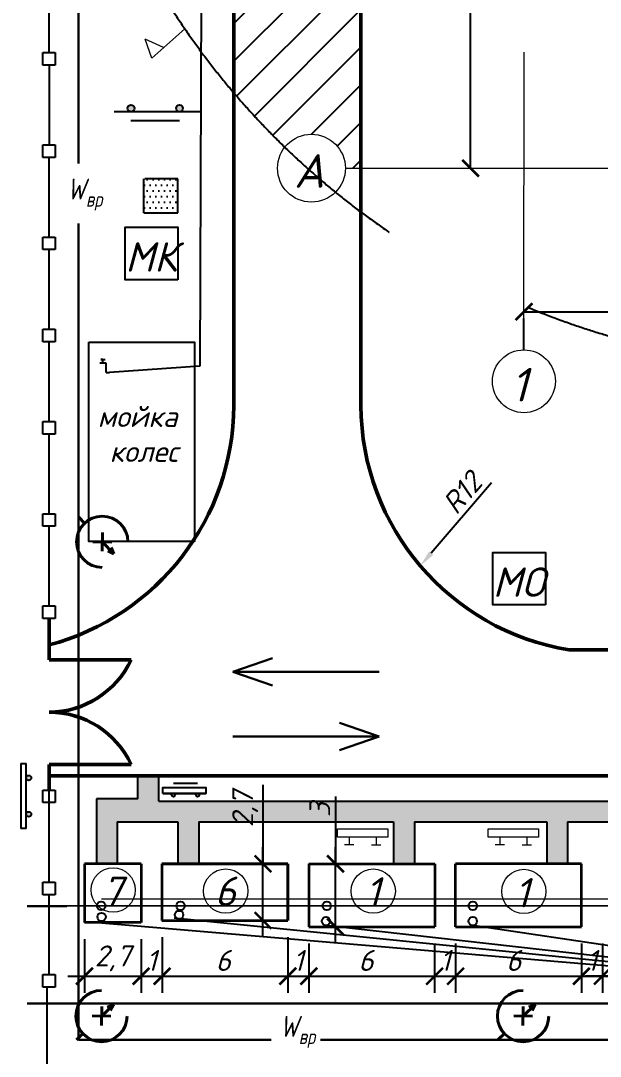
# Model space of a CAD drawing. Header units: millimetres. Extents: x -345369 to 252202, y 74562 to 424723.
# Drawn here: x -174761 to -167850, y 299309 to 311660 of the extents above; entities that cross this region are included whole.
import ezdxf

# ---------------------------------------------------------------- set-up
doc = ezdxf.new("R2010")
doc.units = ezdxf.units.MM
for name, pattern in [('CENTER', [50.8, 31.75, -6.35, 6.35, -6.35]), ('DASHDOT', [1, 0.5, -0.25, 0, -0.25]), ('штриховая', [19.05, 12.7, -6.35])]:
    doc.linetypes.add(name, pattern=pattern)
for name, color, linetype, lineweight in [('0.2 сетевой', 7, 'Continuous', 20), ('0.3 мм', 7, 'Continuous', 30), ('S Asys', 1, 'DASHDOT', 13), ('Перекрытие', 7, 'Continuous', 20), ('Тонка', 7, 'Continuous', 30), ('Электр', 1, 'Continuous', 25)]:
    doc.layers.add(name, color=color, linetype=linetype, lineweight=lineweight)
doc.layers.add('Системный слой', color=7, linetype='Continuous')
doc.styles.get("Standard").update_dxf_attribs({"font": 'isocpeur.TTF', "oblique": 15})
doc.styles.add('standart-наклонный', font='isocpeui.ttf', dxfattribs={"height": 3})
doc.styles.add('мой', font='isocpeui.ttf', dxfattribs={"width": 0.8})
doc.dimstyles.new('ARCH1', dxfattribs={"dimtxt": 300, "dimasz": 200, "dimexe": 0, "dimexo": 0, "dimgap": 100, "dimtad": 1, "dimdec": 0, "dimlfac": 2, "dimzin": 13, "dimdsep": 46, "dimtxsty": 'Standard', "dimblk": 'ARCHTICK', "dimcen": 250, "dimdle": 1, "dimse1": 1, "dimclrt": 256, "dimadec": 0, "dimazin": 0, "dimtfac": 1, "dimtdec": 0, "dimtmove": 1, "dimatfit": 3, "dimldrblk": 'ARCHTICK', "dimfxl": 1, "dimtfill": 1, "dimtzin": 13, "dimarcsym": 0})
doc.dimstyles.new('ss400', dxfattribs={"dimtxt": 250, "dimasz": 200, "dimexe": 200, "dimexo": 200, "dimgap": 62.5, "dimtad": 1, "dimdec": 0, "dimlfac": 4, "dimrnd": 10, "dimdsep": 46, "dimtxsty": 'Standard', "dimblk": 'ARCHTICK', "dimcen": 250, "dimdle": 200, "dimadec": 0, "dimazin": 0, "dimtfac": 1, "dimtdec": 0, "dimtmove": 1, "dimatfit": 3, "dimfxl": 1, "dimarcsym": 0})
pattern_1 = [(45, (-275991.16, 217283.7), (-224.5064, 224.5064), [])]

# ---------------------------------------------------------------- blocks, each defined once
blk = doc.blocks.new('_ArchTick')
at = {"color": 0, "linetype": 'ByBlock', "const_width": 0.15}
blk.add_lwpolyline([(-0.5, -0.5), (0.5, 0.5)], dxfattribs=at)
blk = doc.blocks.new('*D475')
at = {"color": 0, "lineweight": -2, "transparency": 16777216}
for p, q in [((-137310, 308420), (-137310, 308190)), ((-168761, 308190), (-137309, 308190))]:
    blk.add_line(p, q, dxfattribs=at)
at = {"layer": 'Defpoints', "color": 0, "transparency": 16777216}
for p in [(-168760, 308504), (-137310, 308420), (-137310, 308190)]:
    blk.add_point(p, dxfattribs=at)
at = {"color": 0, "lineweight": -2, "transparency": 16777216, "xscale": 200, "yscale": 200, "zscale": 200, "rotation": 180}
blk.add_blockref('_ArchTick', (-168760, 308190), dxfattribs=at)
at = {"color": 0, "lineweight": -2, "transparency": 16777216, "xscale": 200, "yscale": 200, "zscale": 200}
blk.add_blockref('_ArchTick', (-137310, 308190), dxfattribs=at)
at = {"lineweight": 9, "transparency": 16777216, "insert": (-153010, 308440), "char_height": 300, "attachment_point": 5, "bg_fill": 3, "box_fill_scale": 1.1, "bg_fill_color": 256, "bg_fill_true_color": 13158600, "bg_fill_transparency": 0}
blk.add_mtext('126', dxfattribs=at)
blk = doc.blocks.new('*D476')
at = {"color": 0, "lineweight": -2, "transparency": 16777216}
for p, q in [((-169930, 325154), (-169396, 325154)), ((-169396, 309900), (-169396, 325155))]:
    blk.add_line(p, q, dxfattribs=at)
at = {"layer": 'Defpoints', "color": 0, "transparency": 16777216}
for p in [(-169930, 325154), (-169396, 325154), (-169932, 309901)]:
    blk.add_point(p, dxfattribs=at)
at = {"color": 0, "lineweight": -2, "transparency": 16777216, "xscale": 200, "yscale": 200, "zscale": 200}
for p, rotation in [((-169396, 325154), 90), ((-169396, 309901), 270)]:
    blk.add_blockref('_ArchTick', p, dxfattribs=dict(at, rotation=rotation))
at = {"lineweight": 9, "transparency": 16777216, "insert": (-169676, 317528), "char_height": 300, "attachment_point": 5, "rotation": 90, "bg_fill": 3, "box_fill_scale": 1.1, "bg_fill_color": 256, "bg_fill_true_color": 13158600, "bg_fill_transparency": 0}
blk.add_mtext('62,7', dxfattribs=at)
blk = doc.blocks.new('прожктр')
at = {"color": 1, "lineweight": 40}
for p, q in [((1821.2, 1758.54), (1821.15, 1756.29)), ((1821.17, 1757.41), (1822.62, 1758.79)), ((1821.85, 1758.46), (1822.62, 1758.79)), ((1821.85, 1758.46), (1821.85, 1758.46)), ((1822.26, 1758.07), (1822.62, 1758.79)), ((1822.3, 1757.39), (1820.05, 1757.44)), ((1818.96, 1755.31), (1818.17, 1754.56))]:
    blk.add_line(p, q, dxfattribs=at)
blk.add_arc((1821.17, 1757.41), 3.06, 90, 0, dxfattribs=at)
blk = doc.blocks.new('*D484')
at = {"color": 0, "lineweight": -2, "transparency": 16777216}
blk.add_line((-169146, 306147), (-169866, 305310), dxfattribs=at)
at = {"color": 0, "transparency": 16777216}
blk.add_solid([(-169891, 305331), (-169841, 305288), (-169997, 305158)], dxfattribs=at)
at = {"layer": 'Defpoints', "color": 0, "transparency": 16777216}
for p in [(-168046, 307425), (-169997, 305158)]:
    blk.add_point(p, dxfattribs=at)
at = {"color": 0, "lineweight": 9, "transparency": 16777216, "insert": (-169497, 306026), "char_height": 250, "attachment_point": 5, "rotation": 49.2936}
blk.add_mtext('R12', dxfattribs=at)
blk = doc.blocks.new('*D730')
at = {"color": 0, "lineweight": -2, "transparency": 16777216}
for p, q in [((-174001, 300704), (-174001, 300064)), ((-173326, 300704), (-173326, 300064)), ((-174201, 300264), (-173126, 300264))]:
    blk.add_line(p, q, dxfattribs=at)
at = {"layer": 'Defpoints', "color": 0, "transparency": 16777216}
for p in [(-174001, 300904), (-173326, 300904), (-173326, 300264)]:
    blk.add_point(p, dxfattribs=at)
at = {"color": 0, "lineweight": -2, "transparency": 16777216, "xscale": 200, "yscale": 200, "zscale": 200, "rotation": 180}
blk.add_blockref('_ArchTick', (-174001, 300264), dxfattribs=at)
at = {"color": 0, "lineweight": -2, "transparency": 16777216, "xscale": 200, "yscale": 200, "zscale": 200}
blk.add_blockref('_ArchTick', (-173326, 300264), dxfattribs=at)
at = {"color": 0, "lineweight": 9, "transparency": 16777216, "insert": (-173663, 300477), "char_height": 250, "attachment_point": 5}
blk.add_mtext('2,7', dxfattribs=at)
blk = doc.blocks.new('*D731')
at = {"color": 0, "lineweight": -2, "transparency": 16777216}
for p, q in [((-173076, 300729), (-173076, 300064)), ((-171576, 300729), (-171576, 300064)), ((-173276, 300264), (-171376, 300264))]:
    blk.add_line(p, q, dxfattribs=at)
at = {"layer": 'Defpoints', "color": 0, "transparency": 16777216}
for p in [(-173076, 300929), (-171576, 300929), (-171576, 300264)]:
    blk.add_point(p, dxfattribs=at)
at = {"color": 0, "lineweight": -2, "transparency": 16777216, "xscale": 200, "yscale": 200, "zscale": 200, "rotation": 180}
blk.add_blockref('_ArchTick', (-173076, 300264), dxfattribs=at)
at = {"color": 0, "lineweight": -2, "transparency": 16777216, "xscale": 200, "yscale": 200, "zscale": 200}
blk.add_blockref('_ArchTick', (-171576, 300264), dxfattribs=at)
at = {"color": 0, "lineweight": 9, "transparency": 16777216, "insert": (-172346, 300452), "char_height": 250, "attachment_point": 5}
blk.add_mtext('6', dxfattribs=at)
blk = doc.blocks.new('*D732')
at = {"color": 0, "lineweight": -2, "transparency": 16777216}
for p, q in [((-171325, 300654), (-171325, 300064)), ((-169825, 300654), (-169825, 300064)), ((-171525, 300264), (-169625, 300264))]:
    blk.add_line(p, q, dxfattribs=at)
at = {"layer": 'Defpoints', "color": 0, "transparency": 16777216}
for p in [(-171325, 300854), (-169825, 300854), (-169825, 300264)]:
    blk.add_point(p, dxfattribs=at)
at = {"color": 0, "lineweight": -2, "transparency": 16777216, "xscale": 200, "yscale": 200, "zscale": 200, "rotation": 180}
blk.add_blockref('_ArchTick', (-171325, 300264), dxfattribs=at)
at = {"color": 0, "lineweight": -2, "transparency": 16777216, "xscale": 200, "yscale": 200, "zscale": 200}
blk.add_blockref('_ArchTick', (-169825, 300264), dxfattribs=at)
at = {"color": 0, "lineweight": 9, "transparency": 16777216, "insert": (-170644, 300452), "char_height": 250, "attachment_point": 5}
blk.add_mtext('6', dxfattribs=at)
blk = doc.blocks.new('*D733')
at = {"color": 0, "lineweight": -2, "transparency": 16777216}
for p, q in [((-169575, 300654), (-169575, 300064)), ((-168075, 300654), (-168075, 300064)), ((-169775, 300264), (-167875, 300264))]:
    blk.add_line(p, q, dxfattribs=at)
at = {"layer": 'Defpoints', "color": 0, "transparency": 16777216}
for p in [(-169575, 300854), (-168075, 300854), (-168075, 300264)]:
    blk.add_point(p, dxfattribs=at)
at = {"color": 0, "lineweight": -2, "transparency": 16777216, "xscale": 200, "yscale": 200, "zscale": 200, "rotation": 180}
blk.add_blockref('_ArchTick', (-169575, 300264), dxfattribs=at)
at = {"color": 0, "lineweight": -2, "transparency": 16777216, "xscale": 200, "yscale": 200, "zscale": 200}
blk.add_blockref('_ArchTick', (-168075, 300264), dxfattribs=at)
at = {"color": 0, "lineweight": 9, "transparency": 16777216, "insert": (-168882, 300452), "char_height": 250, "attachment_point": 5}
blk.add_mtext('6', dxfattribs=at)
blk = doc.blocks.new('*D734')
at = {"color": 0, "lineweight": -2, "transparency": 16777216}
for p, q in [((-167825, 300654), (-167825, 300064)), ((-166325, 300654), (-166325, 300064)), ((-166125, 300264), (-168025, 300264))]:
    blk.add_line(p, q, dxfattribs=at)
at = {"layer": 'Defpoints', "color": 0, "transparency": 16777216}
for p in [(-167825, 300854), (-166325, 300854), (-167825, 300264)]:
    blk.add_point(p, dxfattribs=at)
at = {"color": 0, "lineweight": -2, "transparency": 16777216, "xscale": 200, "yscale": 200, "zscale": 200, "rotation": 180}
blk.add_blockref('_ArchTick', (-167825, 300264), dxfattribs=at)
at = {"color": 0, "lineweight": -2, "transparency": 16777216, "xscale": 200, "yscale": 200, "zscale": 200}
blk.add_blockref('_ArchTick', (-166325, 300264), dxfattribs=at)
at = {"color": 0, "lineweight": 9, "transparency": 16777216, "insert": (-167206, 300452), "char_height": 250, "attachment_point": 5}
blk.add_mtext('6', dxfattribs=at)
blk = doc.blocks.new('*D746')
at = {"color": 0, "lineweight": -2, "transparency": 16777216}
for p, q in [((-168075, 300654), (-168075, 300064)), ((-167825, 300479), (-167825, 300064)), ((-168275, 300264), (-167625, 300264))]:
    blk.add_line(p, q, dxfattribs=at)
at = {"layer": 'Defpoints', "color": 0, "transparency": 16777216}
for p in [(-168075, 300854), (-167825, 300679), (-167825, 300264)]:
    blk.add_point(p, dxfattribs=at)
at = {"color": 0, "lineweight": -2, "transparency": 16777216, "xscale": 200, "yscale": 200, "zscale": 200, "rotation": 180}
blk.add_blockref('_ArchTick', (-168075, 300264), dxfattribs=at)
at = {"color": 0, "lineweight": -2, "transparency": 16777216, "xscale": 200, "yscale": 200, "zscale": 200}
blk.add_blockref('_ArchTick', (-167825, 300264), dxfattribs=at)
at = {"color": 0, "lineweight": 9, "transparency": 16777216, "insert": (-167950, 300452), "char_height": 250, "attachment_point": 5}
blk.add_mtext('1', dxfattribs=at)
blk = doc.blocks.new('*D747')
at = {"color": 0, "lineweight": -2, "transparency": 16777216}
for p, q in [((-169825, 300654), (-169825, 300064)), ((-169575, 300479), (-169575, 300064)), ((-170025, 300264), (-169375, 300264))]:
    blk.add_line(p, q, dxfattribs=at)
at = {"layer": 'Defpoints', "color": 0, "transparency": 16777216}
for p in [(-169825, 300854), (-169575, 300679), (-169575, 300264)]:
    blk.add_point(p, dxfattribs=at)
at = {"color": 0, "lineweight": -2, "transparency": 16777216, "xscale": 200, "yscale": 200, "zscale": 200, "rotation": 180}
blk.add_blockref('_ArchTick', (-169825, 300264), dxfattribs=at)
at = {"color": 0, "lineweight": -2, "transparency": 16777216, "xscale": 200, "yscale": 200, "zscale": 200}
blk.add_blockref('_ArchTick', (-169575, 300264), dxfattribs=at)
at = {"color": 0, "lineweight": 9, "transparency": 16777216, "insert": (-169700, 300452), "char_height": 250, "attachment_point": 5}
blk.add_mtext('1', dxfattribs=at)
blk = doc.blocks.new('*D748')
at = {"color": 0, "lineweight": -2, "transparency": 16777216}
for p, q in [((-171576, 300729), (-171576, 300064)), ((-171326, 300554), (-171326, 300064)), ((-171776, 300264), (-171126, 300264))]:
    blk.add_line(p, q, dxfattribs=at)
at = {"layer": 'Defpoints', "color": 0, "transparency": 16777216}
for p in [(-171576, 300929), (-171326, 300754), (-171326, 300264)]:
    blk.add_point(p, dxfattribs=at)
at = {"color": 0, "lineweight": -2, "transparency": 16777216, "xscale": 200, "yscale": 200, "zscale": 200, "rotation": 180}
blk.add_blockref('_ArchTick', (-171576, 300264), dxfattribs=at)
at = {"color": 0, "lineweight": -2, "transparency": 16777216, "xscale": 200, "yscale": 200, "zscale": 200}
blk.add_blockref('_ArchTick', (-171326, 300264), dxfattribs=at)
at = {"color": 0, "lineweight": 9, "transparency": 16777216, "insert": (-171451, 300452), "char_height": 250, "attachment_point": 5}
blk.add_mtext('1', dxfattribs=at)
blk = doc.blocks.new('*D752')
at = {"color": 0, "lineweight": -2, "transparency": 16777216}
for p, q in [((-171872, 302547), (-171872, 301604)), ((-171872, 300729), (-171872, 301804)), ((-172437, 301604), (-171672, 301604)), ((-172436, 300929), (-171672, 300929))]:
    blk.add_line(p, q, dxfattribs=at)
at = {"layer": 'Defpoints', "color": 0, "transparency": 16777216}
for p in [(-172637, 301604), (-171872, 301604), (-172636, 300929)]:
    blk.add_point(p, dxfattribs=at)
at = {"color": 0, "lineweight": -2, "transparency": 16777216, "xscale": 200, "yscale": 200, "zscale": 200}
for p, rotation in [((-171872, 301604), 90), ((-171872, 300929), 270)]:
    blk.add_blockref('_ArchTick', p, dxfattribs=dict(at, rotation=rotation))
at = {"color": 0, "lineweight": 9, "transparency": 16777216, "insert": (-172085, 302257), "char_height": 250, "attachment_point": 5, "rotation": 90}
blk.add_mtext('2,7', dxfattribs=at)
blk = doc.blocks.new('*D753')
at = {"color": 0, "lineweight": -2, "transparency": 16777216}
for p, q in [((-171008, 302409), (-171008, 301604)), ((-171008, 300654), (-171008, 301804)), ((-171125, 301604), (-170808, 301604)), ((-171125, 300854), (-170808, 300854))]:
    blk.add_line(p, q, dxfattribs=at)
at = {"layer": 'Defpoints', "color": 0, "transparency": 16777216}
for p in [(-171325, 301604), (-171008, 301604), (-171325, 300854)]:
    blk.add_point(p, dxfattribs=at)
at = {"color": 0, "lineweight": -2, "transparency": 16777216, "xscale": 200, "yscale": 200, "zscale": 200}
for p, rotation in [((-171008, 301604), 90), ((-171008, 300854), 270)]:
    blk.add_blockref('_ArchTick', p, dxfattribs=dict(at, rotation=rotation))
at = {"color": 0, "lineweight": 9, "transparency": 16777216, "insert": (-171195, 302250), "char_height": 250, "attachment_point": 5, "rotation": 90}
blk.add_mtext('3', dxfattribs=at)
blk = doc.blocks.new('*D820')
at = {"color": 0, "lineweight": -2, "transparency": 16777216}
for p, q in [((-173326, 300704), (-173326, 300064)), ((-173076, 300729), (-173076, 300064)), ((-173526, 300264), (-172876, 300264))]:
    blk.add_line(p, q, dxfattribs=at)
at = {"layer": 'Defpoints', "color": 0, "transparency": 16777216}
for p in [(-173326, 300904), (-173076, 300929), (-173076, 300264)]:
    blk.add_point(p, dxfattribs=at)
at = {"color": 0, "lineweight": -2, "transparency": 16777216, "xscale": 200, "yscale": 200, "zscale": 200, "rotation": 180}
blk.add_blockref('_ArchTick', (-173326, 300264), dxfattribs=at)
at = {"color": 0, "lineweight": -2, "transparency": 16777216, "xscale": 200, "yscale": 200, "zscale": 200}
blk.add_blockref('_ArchTick', (-173076, 300264), dxfattribs=at)
at = {"color": 0, "lineweight": 9, "transparency": 16777216, "insert": (-173201, 300452), "char_height": 250, "attachment_point": 5}
blk.add_mtext('1', dxfattribs=at)

msp = doc.modelspace()

# ---------------------------------------------------------------- hatches: boundary and pattern name
h = msp.add_hatch(color=256)
h.paths.add_polyline_path([(-173446.192704, 310655.391649, 1), (-173446.192704, 310575.391649, 1)])
h.paths.add_polyline_path([(-172867.989017, 310655.391649, 1), (-172867.989017, 310575.391649, 1)])
h = msp.add_hatch(color=256)
h.paths.add_polyline_path([(-174635.217343, 302629.604588, 1), (-174695.217343, 302629.604588, 1)])
h.paths.add_polyline_path([(-174635.217343, 302195.951823, 1), (-174695.217343, 302195.951823, 1)])
h = msp.add_hatch()
h.set_pattern_fill('AR-SAND', color=256, scale=2)
h.paths.add_polyline_path([(-157685.657278, 302353.716172), (-173115.478306, 302353.716172), (-173115.478306, 302655.508429), (-173365.478306, 302655.508429), (-173365.478306, 302379.6123), (-173859.081886, 302379.6123), (-173859.081886, 301603.716172), (-173609.081886, 301603.716172), (-173609.081886, 302103.716172), (-172887.371806, 302103.716172), (-172887.371806, 301603.716172), (-172637.371806, 301603.716172), (-172637.371806, 302103.716172), (-170314.208048, 302103.716172), (-170314.208048, 301603.716172), (-170064.208048, 301603.716172), (-170064.208048, 302103.716172), (-168488.942572, 302103.716172), (-168488.942572, 301603.716172), (-168238.942572, 301603.716172), (-168238.942572, 302103.716172), (-166716.697374, 302103.716172), (-166716.697374, 301603.716172), (-166466.697374, 301603.716172), (-166466.697374, 302103.716172), (-165249.30704, 302103.716172), (-165249.30704, 301603.716172), (-164999.30704, 301603.716172), (-164999.30704, 302103.716172), (-163719.33505, 302103.716172), (-163719.33505, 301603.716172), (-163469.33505, 301603.716172), (-163469.33505, 302103.716172), (-161974.018608, 302103.716172), (-161974.018608, 301603.716172), (-161724.018608, 301603.716172), (-161724.018608, 302103.716172), (-160222.918903, 302103.716172), (-160222.918903, 301603.716172), (-159972.918903, 301603.716172), (-159972.918903, 302103.716172), (-157935.657278, 302103.716172), (-157935.657278, 301603.716172), (-157685.657278, 301603.716172), (-157685.657278, 302103.716172)])
h = msp.add_hatch(color=256)
h.paths.add_polyline_path([(-172651.973077, 302404.938082, 1), (-172651.973077, 302444.938082, 1)])
h.paths.add_polyline_path([(-172941.07492, 302404.938082, 1), (-172941.07492, 302444.938082, 1)])
at = {"layer": 'Системный слой', "lineweight": 25}
h = msp.add_hatch(dxfattribs=at)
h.set_pattern_fill('DOTS', scale=42.666596, style=0)
h.set_pattern_definition([(0, (-371404.89, 313492.316), (33.86661, 67.73322), [0, -67.73322])])
h.paths.add_polyline_path([(-172888.112037, 309775.686603), (-172888.112037, 309369.996056), (-173293.802584, 309369.996056), (-173293.802584, 309775.686603), (-173212.991603, 309775.686603)])

# ---------------------------------------------------------------- linework, layer by layer
at = {"lineweight": 50}
for p, q in [((-170703.809546, 327562.207015), (-170703.792985, 307070.396112)), ((-172219.901932, 307070.396112), (-172219.901932, 317404.621653)), ((-174423.863481, 304529.755449), (-174423.863481, 304039.027977)), ((-174423.863481, 304039.027977), (-173444.38658, 304039.027977)), ((-174423.863481, 302483.882586), (-174423.863481, 302789.027977)), ((-173444.38658, 302789.027977), (-174423.863481, 302789.027977)), ((-136639.865756, 302655.508429), (-174423.863481, 302655.508429))]:
    msp.add_line(p, q, dxfattribs=at)
at = {"color": 1, "lineweight": 30}
for p, q in [((-174073.681906, 321154.830668), (-174073.681906, 309955.45697, -269.49588)), ((-174073.681906, 309243.456732, -286.629082), (-174073.681906, 299504.08292, -520.992287)), ((-174073.681906, 299504.08292, -520.992287), (-171776.319703, 299504.08292, -520.992287)), ((-173607.375348, 299504.08292, -520.992287), (-171776.319703, 299504.08292, -520.992287)), ((-171186.01167, 299504.08292, -514.937033), (-136210.576262, 299504.08292, -117.977238)), ((-171186.01167, 299504.08292, -520.992287), (-136210.576262, 299504.08292, -520.992287))]:
    msp.add_line(p, q, dxfattribs=at)
at = {"color": 5}
for p, q in [((-172595.931568, 316647.243172), (-172625.164645, 307541.841552)), ((-172625.164645, 307541.841552), (-173702.811422, 307465.272521))]:
    msp.add_line(p, q, dxfattribs=at)
for p, q in [((-174423.863481, 311279.755449), (-174423.863481, 312229.755449)), ((-174498.863481, 311129.755449), (-174498.863481, 311279.755449)), ((-174498.863481, 311279.755449), (-174348.863481, 311279.755449)), ((-174348.863481, 311279.755449), (-174348.863481, 311129.755449)), ((-174423.863481, 311129.755449), (-174498.863481, 311129.755449)), ((-174348.863481, 311129.755449), (-174423.863481, 311129.755449)), ((-174423.863481, 311129.755449), (-174423.863481, 310179.755449)), ((-172614.362579, 310575.391649), (-173648.079127, 310575.391649)), ((-173446.192704, 310471.921264), (-172867.989017, 310471.921264)), ((-174498.863481, 310029.755449), (-174498.863481, 310179.755449)), ((-174498.863481, 310179.755449), (-174348.863481, 310179.755449)), ((-174348.863481, 310179.755449), (-174348.863481, 310029.755449)), ((-174423.863481, 310029.755449), (-174498.863481, 310029.755449)), ((-174423.863481, 309079.755449), (-174423.863481, 310029.755449)), ((-174348.863481, 310029.755449), (-174423.863481, 310029.755449)), ((-174498.863481, 308929.755449), (-174498.863481, 309079.755449)), ((-174498.863481, 309079.755449), (-174348.863481, 309079.755449)), ((-174348.863481, 309079.755449), (-174348.863481, 308929.755449)), ((-174423.863481, 308929.755449), (-174498.863481, 308929.755449)), ((-174423.863481, 307979.755449), (-174423.863481, 308929.755449)), ((-174348.863481, 308929.755449), (-174423.863481, 308929.755449)), ((-174498.863481, 307829.755449), (-174498.863481, 307979.755449)), ((-174498.863481, 307979.755449), (-174348.863481, 307979.755449)), ((-174348.863481, 307979.755449), (-174348.863481, 307829.755449)), ((-174423.863481, 307829.755449), (-174498.863481, 307829.755449)), ((-174423.863481, 306879.755449), (-174423.863481, 307829.755449)), ((-174348.863481, 307829.755449), (-174423.863481, 307829.755449)), ((-174498.863481, 306729.755449), (-174498.863481, 306879.755449)), ((-174498.863481, 306879.755449), (-174348.863481, 306879.755449)), ((-174348.863481, 306879.755449), (-174348.863481, 306729.755449)), ((-174423.863481, 306729.755449), (-174498.863481, 306729.755449)), ((-174423.863481, 305779.755449), (-174423.863481, 306729.755449)), ((-174348.863481, 306729.755449), (-174423.863481, 306729.755449)), ((-174498.863481, 305629.755449), (-174498.863481, 305779.755449)), ((-174498.863481, 305779.755449), (-174348.863481, 305779.755449)), ((-174423.863481, 305722.949854), (-174423.663187, 305722.949886)), ((-174348.863481, 305779.755449), (-174348.863481, 305629.755449)), ((-174423.863481, 305629.755449), (-174498.863481, 305629.755449)), ((-174348.863481, 305629.755449), (-174423.863481, 305629.755449)), ((-174423.863481, 304679.755449), (-174423.863481, 305629.755449)), ((-174498.863481, 304529.755449), (-174498.863481, 304679.755449)), ((-174498.863481, 304679.755449), (-174348.863481, 304679.755449)), ((-174423.863481, 304622.949854), (-174423.663187, 304622.949886)), ((-174348.863481, 304679.755449), (-174348.863481, 304529.755449)), ((-174423.863481, 304529.755449), (-174498.863481, 304529.755449)), ((-174348.863481, 304529.755449), (-174423.863481, 304529.755449)), ((-174423.863481, 304363.729487), (-174423.863481, 304529.755449)), ((-174761.218421, 302800.880442), (-174695.203078, 302800.880442)), ((-174761.218421, 302800.880442), (-174761.218421, 302025.593031)), ((-174695.203078, 302025.593031), (-174695.203078, 302800.880442)), ((-172651.973077, 302562.190239), (-172941.07492, 302562.190239)), ((-174498.863481, 302333.882586), (-174498.863481, 302483.882586)), ((-174498.863481, 302483.882586), (-174348.863481, 302483.882586)), ((-174423.863481, 301383.882586), (-174423.863481, 302483.882586)), ((-174348.863481, 302483.882586), (-174348.863481, 302333.882586)), ((-173859.081886, 302379.6123), (-173859.081886, 301603.716172)), ((-173365.478306, 302379.6123), (-173859.081886, 302379.6123)), ((-173067.88814, 302444.938082), (-172553.460124, 302444.938082)), ((-174423.863481, 302333.882586), (-174498.863481, 302333.882586)), ((-174348.863481, 302333.882586), (-174423.863481, 302333.882586)), ((-173115.478306, 302353.716172), (-157685.657278, 302353.716172)), ((-174695.203078, 302025.593031), (-174761.218421, 302025.593031)), ((-173609.081886, 302103.716172), (-173609.081886, 301603.716172)), ((-173609.081886, 302103.716172), (-172887.371806, 302103.716172)), ((-172887.371806, 302103.716172), (-172887.371806, 301603.716172)), ((-172637.371806, 302103.716172), (-172637.371806, 301603.716172)), ((-172637.371806, 302103.716172), (-170314.208048, 302103.716172)), ((-170314.208048, 302103.716172), (-170314.208048, 301603.716172)), ((-170064.208048, 302103.716172), (-170064.208048, 301603.716172)), ((-170064.208048, 302103.716172), (-168488.942572, 302103.716172)), ((-168488.942572, 302103.716172), (-168488.942572, 301603.716172)), ((-168238.942572, 302103.716172), (-168238.942572, 301603.716172)), ((-168238.942572, 302103.716172), (-166716.697374, 302103.716172)), ((-174498.863481, 301233.882586), (-174498.863481, 301383.882586)), ((-174498.863481, 301383.882586), (-174348.863481, 301383.882586)), ((-174348.863481, 301383.882586), (-174348.863481, 301233.882586)), ((-174423.863481, 301233.882586), (-174498.863481, 301233.882586)), ((-174348.863481, 301233.882586), (-174423.863481, 301233.882586)), ((-174423.863481, 300283.882586), (-174423.863481, 301233.882586)), ((-174498.863481, 300133.882586), (-174498.863481, 300283.882586)), ((-174498.863481, 300283.882586), (-174348.863481, 300283.882586)), ((-174348.863481, 300283.882586), (-174348.863481, 300133.882586)), ((-174423.863481, 300133.882586), (-174498.863481, 300133.882586)), ((-174447.556924, 299209.635314, -520.992287), (-174447.556924, 300133.882586)), ((-174348.863481, 300133.882586), (-174423.863481, 300133.882586))]:
    msp.add_line(p, q)
at = {"lineweight": 25}
for p, q in [((-173293.802584, 309369.996056), (-173293.802584, 309775.686603)), ((-172888.112037, 309775.686603), (-173282.816913, 309775.686603)), ((-172888.112037, 309369.996056), (-172888.112037, 309775.686603)), ((-173293.802584, 309369.996056), (-172888.112037, 309369.996056)), ((-173365.478306, 302379.6123), (-173365.478306, 302655.508429)), ((-173115.478306, 302353.716172), (-173115.478306, 302655.508429)), ((-171576.340532, 301373.988637), (-171576.340532, 301123.988637)), ((-169824.507262, 301346.370767), (-169824.507262, 301096.370767))]:
    msp.add_line(p, q, dxfattribs=at)
at = {"color": 5, "lineweight": 25}
for p, q in [((-173740.485067, 307575.126948), (-173819.471469, 307575.126948)), ((-173779.978268, 307620.61234), (-173807.180536, 307620.61234)), ((-173807.180536, 307620.61234), (-173755.521183, 307620.61234)), ((-173779.978268, 307575.126948), (-173779.978268, 307620.61234)), ((-173740.485067, 307465.272521), (-173740.485067, 307575.126948)), ((-173740.485067, 307465.272521), (-173702.811422, 307465.272521)), ((-160259.504123, 301103.201139), (-174213.089616, 301100.706468))]:
    msp.add_line(p, q, dxfattribs=at)
at = {"color": 0, "lineweight": 50}
msp.add_line((-138206.458302, 304155.508429), (-168221.129525, 304155.508429), dxfattribs=at)
at = {"lineweight": 35}
for p, q in [((-173326.340532, 301603.716172), (-174001.340532, 301603.716172)), ((-174001.340532, 301603.716172), (-174001.340532, 300903.716172)), ((-173326.340532, 301603.716172), (-173326.340532, 300903.716172)), ((-171576.340532, 301603.716172), (-173076.340532, 301603.716172)), ((-173076.340532, 301603.716172), (-173076.340532, 300928.716172)), ((-173076.340532, 301603.716172), (-171576.340532, 301603.716172)), ((-171576.340532, 300928.716172), (-171576.340532, 301603.716172)), ((-171576.340532, 301603.716172), (-171576.340532, 300928.716172)), ((-171324.507262, 301603.716172), (-171324.507262, 300853.716172)), ((-171324.507262, 301603.716172), (-169824.507262, 301603.716172)), ((-169824.507262, 301603.716172), (-169824.507262, 300853.716172)), ((-169574.507262, 300853.716172), (-169574.507262, 301603.716172)), ((-168074.507262, 301603.716172), (-169574.507262, 301603.716172)), ((-168074.507262, 300853.716172), (-168074.507262, 301603.716172)), ((-173326.340532, 300903.716172), (-174001.340532, 300903.716172)), ((-173076.340532, 300928.716172), (-171576.340532, 300928.716172)), ((-171324.507262, 300853.716172), (-169824.507262, 300853.716172)), ((-169574.507262, 300853.716172), (-168074.507262, 300853.716172))]:
    msp.add_line(p, q, dxfattribs=at)
at = {"color": 1, "lineweight": 20}
msp.add_line((-160052.467914, 301182.094647), (-173798.700238, 301182.094647), dxfattribs=at)
at = {"color": 5, "lineweight": 30}
msp.add_line((-174213.089616, 301100.706468), (-174685.69997, 301100.706468), dxfattribs=at)
at = {"color": 3}
for p, q in [((-164074.507262, 300071.001738), (-173887.435506, 300903.716172)), ((-172930.333081, 300959.305022), (-164074.507262, 300071.001738)), ((-164074.507262, 300071.001738), (-171122.225627, 300870.752362)), ((-164074.507262, 300071.001738), (-169370.336513, 300870.716662))]:
    msp.add_line(p, q, dxfattribs=at)
at = {"color": 3, "lineweight": 30}
msp.add_line((-164326.094519, 299940.214796), (-174685.69997, 299940.214796), dxfattribs=at)
for points in [[(-172888.112037, 308570.429575), (-173515.207819, 308570.429575), (-173515.207819, 309197.525357), (-172888.112037, 309197.525357)], [(-168502.984802, 304692.279746), (-169130.080584, 304692.279746), (-169130.080584, 305319.375528), (-168502.984802, 305319.375528)]]:
    msp.add_lwpolyline(points, close=True)
at = {"color": 7, "lineweight": 25, "ltscale": 0.5}
for points in [[(-173947.138104, 307824.593801), (-172690.571536, 307824.593801), (-172690.571536, 305447.389645), (-173947.138104, 305447.389645)], [(-173067.88814, 302444.938082), (-173067.88814, 302512.857568), (-172553.460124, 302512.857568), (-172553.460124, 302444.938082)]]:
    msp.add_lwpolyline(points, close=True, dxfattribs=at)
for centre, radius in [((-173446.192704, 310615.391649), 40), ((-172867.989017, 310615.391649), 40), ((-174665.217343, 302629.604588), 30), ((-172941.07492, 302424.938082), 20), ((-172651.973077, 302424.938082), 20), ((-174665.217343, 302195.951823), 30)]:
    msp.add_circle(centre, radius)
at = {"color": 0, "linetype": 'ByBlock', "lineweight": 9}
for centre, radius in [((-171293.997695, 309901.327156), 404.720099), ((-168760.097049, 307359.819961), 374.841884)]:
    msp.add_circle(centre, radius, dxfattribs=at)
at = {"lineweight": 9}
for centre in [(-173658.484032, 301292.407965), (-172316.843295, 301279.718935), (-170557.018205, 301278.960985), (-168761.128648, 301274.919471)]:
    msp.add_circle(centre, 264, dxfattribs=at)
at = {"color": 5, "lineweight": 25}
for centre in [(-173801.835388, 301103.201139), (-172855.143964, 301103.201139), (-171111.308624, 301103.201139), (-169369.189915, 301103.201139)]:
    msp.add_circle(centre, 50, dxfattribs=at)
at = {"color": 3, "lineweight": 25}
for centre in [(-173797.169784, 300970.716662), (-172872.169784, 300995.716662), (-171120.336513, 300920.716662), (-169370.336513, 300920.716662)]:
    msp.add_circle(centre, 50, dxfattribs=at)
at = {"lineweight": 50}
for centre, radius, start, end in [((-175182.596919, 307079.069021), 2962.707681, 284.8384550021, 359.8322744319), ((-167741.097998, 307079.069021), 2962.707681, 180.1677255681, 260.6755691857), ((-174423.863481, 304494.027977), 1080, 270, 335.0835448263), ((-174423.863481, 302334.027977), 1080, 24.9164551767, 90)]:
    msp.add_arc(centre, radius, start, end, dxfattribs=at)
at = {"layer": '0.2 сетевой'}
for p, q in [((-170843.153788, 301921.325145), (-170843.153788, 301829.453254)), ((-170521.461329, 301921.325145), (-170521.461329, 301829.453254)), ((-169047.916251, 301921.325145), (-169047.916251, 301829.453254)), ((-168726.223791, 301921.325145), (-168726.223791, 301829.453254)), ((-170843.153788, 301829.453254), (-170899.408193, 301829.453254)), ((-170787.17394, 301829.453254), (-170843.428344, 301829.453254)), ((-170577.441178, 301829.453254), (-170521.186773, 301829.453254)), ((-170521.461329, 301829.453254), (-170465.206924, 301829.453254)), ((-169047.916251, 301829.453254), (-169104.170656, 301829.453254)), ((-168991.936402, 301829.453254), (-169048.190807, 301829.453254)), ((-168782.20364, 301829.453254), (-168725.949235, 301829.453254)), ((-168726.223791, 301829.453254), (-168669.969387, 301829.453254))]:
    msp.add_line(p, q, dxfattribs=at)
for points in [[(-170382.307565, 302021.325143), (-170382.307565, 301921.325145), (-170982.307553, 301921.325145), (-170982.307553, 302021.325143)], [(-168587.070027, 302021.325143), (-168587.070027, 301921.325145), (-169187.070015, 301921.325145), (-169187.070015, 302021.325143)]]:
    msp.add_lwpolyline(points, close=True, dxfattribs=at)
at = {"layer": '0.3 мм', "lineweight": 20}
for p, q in [((-173198.600813, 311212.516518), (-172804.847896, 311565.162902)), ((-173198.600813, 311212.516518), (-173275.539793, 311438.357754)), ((-173057.920944, 311340.552301), (-173275.539793, 311438.357754))]:
    msp.add_line(p, q, dxfattribs=at)
at = {"layer": 'S Asys', "color": 0, "linetype": 'CENTER', "lineweight": 9, "ltscale": 100, "extrusion": (1, 3.44505e-16, 1.83691e-16)}
msp.add_line((-168759.511957, 308109.503273), (-168756.453155, 314613.827158), dxfattribs=at)
at = {"layer": 'Тонка'}
for p, q in [((-172230.216943, 303895.133395), (-171757.426819, 304057.827889)), ((-170486.818568, 303895.133395), (-172230.216943, 303895.133395)), ((-172230.216943, 303895.133395), (-171757.426819, 303732.438901)), ((-170486.818568, 303124.298988), (-170959.608693, 303286.993482)), ((-170486.818568, 303124.298988), (-172230.216943, 303124.298988)), ((-172230.216943, 303124.298988), (-170486.818568, 303124.298988)), ((-170486.818568, 303124.298988), (-170959.608693, 302961.604494))]:
    msp.add_line(p, q, dxfattribs=at)

# ---------------------------------------------------------------- block references
at = {"color": 0, "lineweight": -2, "xscale": 100, "yscale": 100, "zscale": 100, "rotation": 270}
msp.add_blockref('прожктр', (-349529.901705, 487561.854878, -370.821584), dxfattribs=at)
at = {"color": 0, "lineweight": -2, "xscale": 100, "yscale": 100, "zscale": 100}
for p in [(-355914.540513, 124047.863121, -520.992287), (-350887.408233, 124047.863121, -490.923748)]:
    msp.add_blockref('прожктр', p, dxfattribs=at)

# ---------------------------------------------------------------- texts
at = {"lineweight": 40, "char_height": 350, "width": 1599.99733333, "attachment_point": 5, "style": 'standart-наклонный'}
for s, insert in [('МК', (-173208.379805, 308842.738041)), ('МО', (-168823.25257, 304964.588213))]:
    msp.add_mtext(s, dxfattribs=dict(at, insert=insert))
at = {"insert": (-172891.589822, 307064.844734), "char_height": 250, "width": 217.32678242, "attachment_point": 3, "style": 'standart-наклонный'}
msp.add_mtext('мойка колес', dxfattribs=at)
at = {"lineweight": 40, "char_height": 350, "width": 2000, "attachment_point": 5}
for s, insert in [('7', (-173669.719582, 301276.876304)), ('6', (-172322.424035, 301276.876304)), ('1', (-170562.255957, 301269.814887)), ('1', (-168783.389465, 301259.299958))]:
    msp.add_mtext(s, dxfattribs=dict(at, insert=insert))
at = {"layer": 'Перекрытие', "oblique": 15}
for s, p in [('А', (-171501.26292, 309668.25554)), ('1', (-168916.218896, 307118.83967))]:
    msp.add_text(s, height=400, dxfattribs=at).set_placement(p)
at = {"layer": 'Электр', "char_height": 250, "width": 2037.17116391, "attachment_point": 5, "style": 'мой'}
for insert in [(-173996.527973, 309609.991077), (-171458.486512, 299623.123549)]:
    msp.add_mtext('\\A1;W{\\H0.7x;\\S^ вр;}', dxfattribs=dict(at, insert=insert))

# ---------------------------------------------------------------- dimensions: what is measured, and where the dimension line sits
at = {"lineweight": 9}
dim = msp.add_linear_dim(base=(-169395.908525, 325153.852764), p1=(-169931.790536, 309901.327163), p2=(-169930.013672, 325153.852764), angle=90, text='62,7', dimstyle='ARCH1', dxfattribs=at)
dim.commit()
dim.dimension.update_dxf_attribs({"geometry": '*D476', "text_midpoint": (-169675.908525, 317527.589963)})
dim = msp.add_radius_dim(center=(-168046.028225, 307425.248933), mpoint=(-169996.587748, 305158.02691), text='R12', dimstyle='ss400', override={"dimsah": 1}, dxfattribs=at)
dim.commit()
dim.dimension.update_dxf_attribs({"geometry": '*D484', "text_midpoint": (-169355.169775, 305903.575528), "dimtype": 164})
for base, p1, p2, text, picture, middle in [((-171872.358786, 301603.716172), (-172635.588812, 300928.716172), (-172637.371806, 301603.716172), '2,7', '*D752', (-171872.358786, 302256.770417)), ((-171007.907591, 301603.716172), (-171324.507262, 300853.716172), (-171324.507262, 301603.716172), '3', '*D753', (-171007.907591, 302250.261173))]:
    dim = msp.add_linear_dim(base=base, p1=p1, p2=p2, angle=90, text=text, dimstyle='ss400', dxfattribs=at)
    dim.commit()
    dim.dimension.update_dxf_attribs({"geometry": picture, "text_midpoint": middle, "dimtype": 160})
for base, p1, p2, text, picture, middle in [((-173326.340532, 300264.2965), (-174001.340532, 300903.716172), (-173326.340532, 300903.716172), '2,7', '*D730', (-173663.112301, 300264.2965)), ((-173076.340532, 300264.2965), (-173326.340532, 300903.716172), (-173076.340532, 300928.716172), '1', '*D820', (-173201.340532, 300264.2965)), ((-171576.340532, 300264.2965), (-173076.340532, 300928.716172), (-171576.340532, 300928.716172), '6', '*D731', (-172346.026995, 300264.2965)), ((-171326.340532, 300264.2965), (-171576.340532, 300928.716172), (-171326.340532, 300753.716172), '1', '*D748', (-171451.340532, 300264.2965)), ((-169824.507262, 300264.2965), (-171324.507262, 300853.716172), (-169824.507262, 300853.716172), '6', '*D732', (-170643.979488, 300264.2965)), ((-169574.507262, 300264.2965), (-169824.507262, 300853.716172), (-169574.507262, 300678.716172), '1', '*D747', (-169699.507262, 300264.2965)), ((-168074.507262, 300264.2965), (-169574.507262, 300853.716172), (-168074.507262, 300853.716172), '6', '*D733', (-168882.449507, 300264.2965)), ((-167824.507262, 300264.2965), (-168074.507262, 300853.716172), (-167824.507262, 300678.716172), '1', '*D746', (-167949.507262, 300264.2965)), ((-167824.507262, 300264.2965), (-166324.507262, 300853.716172), (-167824.507262, 300853.716172), '6', '*D734', (-167206.013928, 300264.2965))]:
    dim = msp.add_linear_dim(base=base, p1=p1, p2=p2, text=text, dimstyle='ss400', dxfattribs=at)
    dim.commit()
    dim.dimension.update_dxf_attribs({"geometry": picture, "text_midpoint": middle, "dimtype": 160})

# ---------------------------------------------------------------- next in the draw order: linework, layer by layer
at = {"layer": 'S Asys', "color": 0, "linetype": 'CENTER', "lineweight": 9, "ltscale": 100}
msp.add_line((-170889.277616, 309901.454146), (-153491.005785, 309900.064832), dxfattribs=at)

# ---------------------------------------------------------------- next in the draw order: dimensions: what is measured, and where the dimension line sits
at = {"lineweight": 9}
dim = msp.add_linear_dim(base=(-137309.511957, 308190.064752), p1=(-168760.011957, 308504.340648), p2=(-137309.511957, 308419.695743), text='126', dimstyle='ARCH1', override={"dimtmove": 0}, dxfattribs=at)
dim.commit()
dim.dimension.update_dxf_attribs({"geometry": '*D475', "text_midpoint": (-153010.011957, 308190.064752), "dimtype": 160})

# ---------------------------------------------------------------- next in the draw order: hatches: boundary and pattern name
h = msp.add_hatch()
h.set_pattern_fill('ANSI31', color=256, scale=100)
h.set_pattern_definition(pattern_1)
h.paths.add_polyline_path([(-142506.42232, 304155.508429), (-158620.170139, 304155.508429, 0.0497521334), (-157543.838649, 302655.508429), (-143582.75381, 302655.508429, 0.0497521334)])
h.paths.add_polyline_path([(-133743.352686, 313817.223561), (-132743.352686, 314583.264363), (-132743.352686, 317583.264363), (-133743.352686, 318349.305164), (-133743.352686, 320188.299192), (-132743.352686, 320954.339994), (-132743.352686, 322454.339994), (-135405.345629, 322454.339994, -0.1162930115), (-135363.864354, 322278.403882, -0.79164429), (-136110.068866, 322102.467771), (-136110.068866, 319268.741637), (-137184.511957, 319268.741637), (-137184.511957, 316283.011202), (-136151.550142, 316283.011202, -1), (-135363.864354, 316283.011202, -0.4142135624), (-135757.707248, 315889.168308), (-135757.707248, 313826.318301), (-135591.41237, 313826.318301), (-135591.41237, 307017.508429, -0.0029574866), (-135592.238144, 306982.838448, 0.0501743726), (-133743.352686, 307201.745881)])
h.paths.add_polyline_path([(-133743.352686, 324720.380795), (-133743.352686, 331358.499835, 0.0537078485), (-135723.521938, 331576.977639), (-157066.332959, 331631.953316, 0.0221375216), (-157888.364863, 331589.791644, 0.0117613406), (-158170.391098, 331924.207015), (-169817.620527, 331924.207015, 0.3500198698), (-172219.901932, 329062.207015), (-172219.901932, 317404.621653), (-172219.901932, 316427.690677), (-170703.800547, 316427.690677), (-170703.807599, 325152.883337), (-170809.322717, 325152.885771, -0.9987050932), (-171677.753554, 325154.011037, -1.0012965857), (-170809.322717, 325152.885771), (-170703.807599, 325152.883337), (-170703.809546, 327562.207015, -0.3500198698), (-168301.528141, 330424.207015), (-137993.693775, 330424.207015, -0.3500198698), (-135591.41237, 327562.207015), (-135591.41237, 324401.336016), (-136110.068866, 324401.336016), (-136110.068866, 322454.339994, -0.6184180446), (-135405.345629, 322454.339994), (-132743.352686, 322454.339994), (-132743.352686, 323954.339994)])
h.paths.add_polyline_path([(-170703.800547, 316427.690677), (-172219.901932, 316427.690677), (-172219.901932, 316268.244922), (-170703.80042, 316269.461387)])
h.paths.add_polyline_path([(-170703.80042, 316269.461387), (-172219.901932, 316268.244922), (-172219.901932, 316154.086054), (-170703.800326, 316154.086054)])
h.paths.add_polyline_path([(-170703.800326, 316154.086054), (-172219.901932, 316154.086054), (-172219.901932, 316037.531373), (-170703.800232, 316037.531373)])
h.paths.add_polyline_path([(-170703.800232, 316037.531373), (-172219.901932, 316037.531373), (-172219.901932, 313003.617413), (-170703.79778, 313003.617413)])
h.paths.add_polyline_path([(-170703.79778, 313003.617413), (-172219.901932, 313003.617413), (-172219.901932, 312369.965376), (-170703.797268, 312369.965376)])
h.paths.add_polyline_path([(-170703.797268, 312369.965376), (-172219.901932, 312369.965376), (-172219.901932, 310800.751146, 0.0239190377), (-171611.931368, 310151.759859, -0.7116808819), (-170889.277616, 309901.454146), (-170703.795273, 309901.439335)])
h.paths.add_polyline_path([(-135801.186965, 316464.507693), (-134632.777874, 316464.507693), (-134632.777874, 317184.507693), (-135801.186965, 317184.507693)], flags=25)
h.paths.add_polyline_path([(-138049.978022, 316464.72317), (-136843.614386, 316464.72317), (-136843.614386, 317184.72317), (-138049.978022, 317184.72317)], flags=25)
h.paths.add_polyline_path([(-171637.729481, 322664.256404), (-170862.729481, 322664.256404), (-170703.101234, 323259.997132), (-171478.101234, 323259.997132)], flags=24)
h.paths.add_polyline_path([(-171125.831392, 320975.992863), (-171125.831392, 321800.992863), (-171721.57212, 321960.62111), (-171721.57212, 321135.62111)], flags=24)
h.paths.add_polyline_path([(-147328.342988, 330672.57077), (-147328.342988, 331497.57077), (-147924.083716, 331657.199017), (-147924.083716, 330832.199017)], flags=24)
h.paths.add_polyline_path([(-137025.344311, 330102.28139), (-136340.310081, 331025.984862), (-136723.733528, 331509.07352), (-137408.767759, 330585.370049)], flags=24)
h.paths.add_polyline_path([(-152296.062474, 331273.905016), (-151578.562474, 331273.905016), (-151355.082928, 332107.942035), (-152072.582928, 332107.942035)], flags=9)
h.paths.add_polyline_path([(-135801.186965, 322459.900373), (-134657.096056, 322459.900373), (-134657.096056, 323179.900373), (-135801.186965, 323179.900373)], flags=25)
h.paths.add_polyline_path([(-170973.804771, 313819.688725), (-170023.804771, 313819.688725), (-169864.176524, 314415.429454), (-170814.176524, 314415.429454)], flags=9)
h.paths.add_polyline_path([(-171607.878278, 312203.982339), (-170832.878278, 312203.982339), (-170673.250031, 312799.723067), (-171448.250031, 312799.723067)], flags=9)
h = msp.add_hatch()
h.set_pattern_fill('ANSI31', color=256, scale=100)
h.set_pattern_definition(pattern_1)
h.paths.add_polyline_path([(-132743.352686, 323954.339994), (-133743.352686, 324720.380795), (-133743.352686, 331358.499835, 0.0537078485), (-135723.521938, 331576.977639), (-157066.332959, 331631.953316, 0.0221375216), (-157888.364863, 331589.791644, 0.0117613406), (-158170.391098, 331924.207015), (-169817.620527, 331924.207015, 0.3500198698), (-172219.901932, 329062.207015), (-172219.901932, 317404.621653), (-172219.901932, 316427.690677), (-170703.800547, 316427.690677), (-170703.807599, 325152.883337), (-170809.322717, 325152.885771, -0.9987050932), (-171677.753554, 325154.011037, -1.0012965857), (-170809.322717, 325152.885771), (-170703.807599, 325152.883337), (-170703.809546, 327562.207015, -0.3500198698), (-168301.528141, 330424.207015), (-137993.693775, 330424.207015, -0.3500198698), (-135591.41237, 327562.207015), (-135591.41237, 324401.336016), (-137159.511957, 324401.336016), (-137184.511957, 324401.336016), (-137184.511957, 322278.61936), (-136151.550083, 322278.61936, -0.7914218161), (-135405.345629, 322454.339994), (-132743.352686, 322454.339994)])
h.paths.add_polyline_path([(-132743.352686, 320954.339994), (-132743.352686, 322454.339994), (-135405.345629, 322454.339994, -0.1162930115), (-135363.864354, 322278.403882, -0.8689317029), (-136136.205385, 322169.539815), (-137184.511957, 321873.914977), (-137184.511957, 316283.011202), (-136151.550142, 316283.011202, -1), (-135363.864354, 316283.011202, -0.4142135624), (-135757.707248, 315889.168308), (-135757.707248, 313826.318301), (-135591.41237, 313826.318301), (-135591.41237, 307017.508429, -0.0029574866), (-135592.238144, 306982.838448, 0.0501743726), (-133743.352686, 307201.745881), (-133743.352686, 313817.223561), (-132743.352686, 314583.264363), (-132743.352686, 317583.264363), (-133743.352686, 318349.305164), (-133743.352686, 320188.299192)])
h.paths.add_polyline_path([(-136136.205385, 322169.539815, -0.0702675152), (-136151.550083, 322278.61936), (-137184.511957, 322278.61936), (-137184.511957, 321873.914977)], flags=17)
h.paths.add_polyline_path([(-171637.729481, 322664.256404), (-170862.729481, 322664.256404), (-170703.101234, 323259.997132), (-171478.101234, 323259.997132)], flags=24)
h.paths.add_polyline_path([(-171125.831392, 320975.992863), (-171125.831392, 321800.992863), (-171721.57212, 321960.62111), (-171721.57212, 321135.62111)], flags=24)
h.paths.add_polyline_path([(-147328.342988, 330672.57077), (-147328.342988, 331497.57077), (-147924.083716, 331657.199017), (-147924.083716, 330832.199017)], flags=24)
h.paths.add_polyline_path([(-137025.344311, 330102.28139), (-136340.310081, 331025.984862), (-136723.733528, 331509.07352), (-137408.767759, 330585.370049)], flags=24)
h.paths.add_polyline_path([(-152296.062474, 331273.905016), (-151578.562474, 331273.905016), (-151355.082928, 332107.942035), (-152072.582928, 332107.942035)], flags=9)
h.paths.add_polyline_path([(-135801.186965, 322459.900373), (-134657.096056, 322459.900373), (-134657.096056, 323179.900373), (-135801.186965, 323179.900373)], flags=25)
h.paths.add_polyline_path([(-138049.978022, 322460.115851), (-137050.887113, 322460.115851), (-137050.887113, 323180.115851), (-138049.978022, 323180.115851)], flags=25)
h.paths.add_polyline_path([(-135923.702786, 314264.00398), (-134973.702786, 314264.00398), (-134814.074539, 314859.744708), (-135764.074539, 314859.744708)], flags=25)
h.paths.add_polyline_path([(-135801.186965, 316464.507693), (-134632.777874, 316464.507693), (-134632.777874, 317184.507693), (-135801.186965, 317184.507693)], flags=25)
h.paths.add_polyline_path([(-138049.978022, 316464.72317), (-136843.614386, 316464.72317), (-136843.614386, 317184.72317), (-138049.978022, 317184.72317)], flags=25)

# ---------------------------------------------------------------- next in the draw order: linework, layer by layer
msp.add_line((-168760.097049, 307734.661845), (-168759.511957, 308109.503273))
at = {"linetype": 'штриховая', "ltscale": 300}
msp.add_arc((-165136.588871, 316827.083039), 9300, 177.0838669334, 304.5981665595, dxfattribs=at)

doc.saveas('drawing.dxf')
